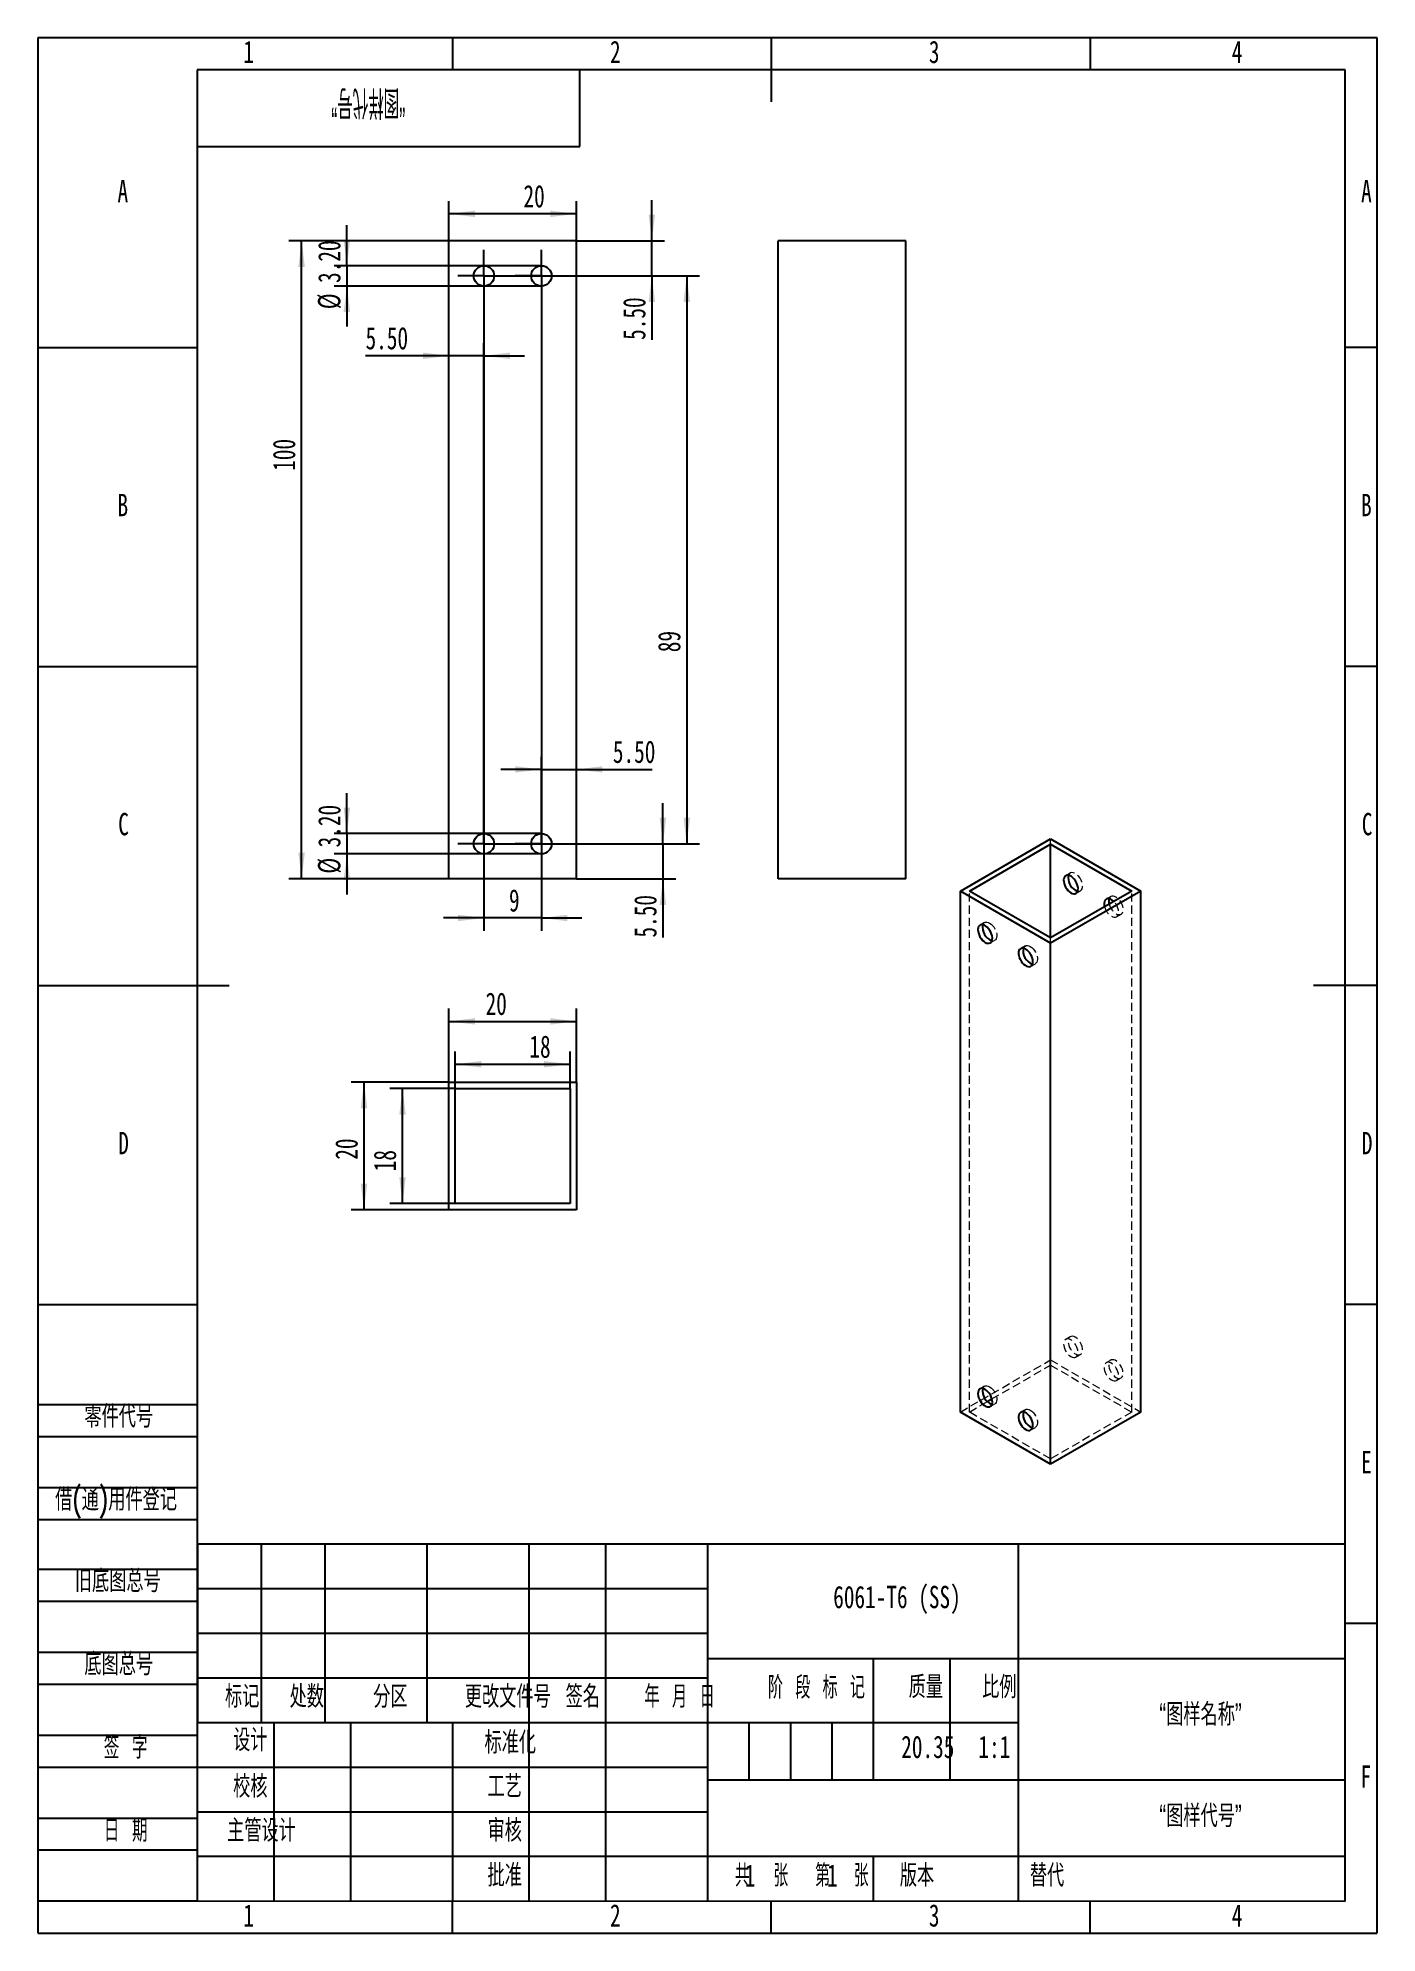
# Model space of a CAD drawing. Header units: millimetres. Extents: x 0 to 210, y 0 to 297.
import ezdxf

# ---------------------------------------------------------------- set-up
doc = ezdxf.new("R2010")
doc.units = ezdxf.units.MM
doc.linetypes.add('HIDDEN', pattern=[1.905, 1.27, -0.635])
doc.layers.add('图框', color=7, linetype='Continuous')
doc.layers.add('尺寸', color=7, linetype='Continuous')
doc.styles.add('SLDTEXTSTYLE0', font='TXT', dxfattribs={"width": 0.7, "bigfont": 'bigfont'})
doc.styles.add('SLDTEXTSTYLE1', font='TXT', dxfattribs={"width": 0.62, "bigfont": 'bigfont'})
doc.styles.add('SLDTEXTSTYLE2', font='TXT', dxfattribs={"width": 0.614286, "bigfont": 'bigfont'})
doc.styles.add('SLDTEXTSTYLE3', font='TXT', dxfattribs={"width": 0.6, "bigfont": 'bigfont'})
doc.styles.add('SLDTEXTSTYLE4', font='TXT', dxfattribs={"width": 0.633333, "bigfont": 'bigfont'})
doc.styles.add('SLDTEXTSTYLE5', font='TXT', dxfattribs={"width": 0.7})
doc.styles.add('SLDTEXTSTYLE6', font='TXT', dxfattribs={"width": 0.49, "bigfont": 'bigfont'})
doc.dimstyles.new('SLDDIMSTYLE0', dxfattribs={"dimtxt": 3.5, "dimasz": 4.08, "dimexe": 0, "dimexo": 0.0625, "dimgap": 0.875, "dimtad": 2, "dimrnd": 1e-09, "dimzin": 12, "dimdsep": 46, "dimtxsty": 'SLDTEXTSTYLE5', "dimsah": 1, "dimcen": 0.09, "dimadec": 0, "dimazin": 3, "dimtfac": 1, "dimtofl": 0, "dimtmove": 0, "dimatfit": 3, "dimfxl": 1, "dimfrac": 2, "dimtolj": 1, "dimtzin": 12, "dimarcsym": 0})
doc.dimstyles.new('SLDDIMSTYLE1', dxfattribs={"dimtxt": 3.5, "dimasz": 4.08, "dimexe": 0, "dimexo": 0.0625, "dimgap": 0.875, "dimtad": 2, "dimrnd": 1e-09, "dimzin": 12, "dimdsep": 46, "dimtxsty": 'SLDTEXTSTYLE5', "dimsah": 1, "dimcen": 0.09, "dimadec": 0, "dimazin": 3, "dimtfac": 1, "dimtmove": 0, "dimatfit": 0, "dimfxl": 1, "dimfrac": 2, "dimtolj": 1, "dimtzin": 12, "dimarcsym": 0})
doc.dimstyles.new('SLDDIMSTYLE2', dxfattribs={"dimtxt": 3.5, "dimasz": 4.08, "dimexe": 0, "dimexo": 0.0625, "dimgap": 0.875, "dimtad": 2, "dimrnd": 1e-09, "dimzin": 4, "dimdsep": 46, "dimtxsty": 'SLDTEXTSTYLE5', "dimsah": 1, "dimcen": 0.09, "dimadec": 0, "dimazin": 1, "dimtfac": 1, "dimtmove": 0, "dimatfit": 0, "dimfxl": 1, "dimfrac": 2, "dimtolj": 1, "dimtzin": 12, "dimarcsym": 0})

# ---------------------------------------------------------------- blocks, each defined once
blk = doc.blocks.new('_D')
at = {"layer": '尺寸'}
for p, q in [((64.45, 265.2), (39.35, 265.2)), ((41.35, 165.2), (41.35, 265.2)), ((64.45, 165.2), (39.35, 165.2))]:
    blk.add_line(p, q, dxfattribs=at)
for points in [[(41.35, 265.2), (40.85, 261.12), (41.86, 261.12)], [(41.35, 165.2), (41.86, 169.28), (40.85, 169.28)]]:
    blk.add_solid(points, dxfattribs=at)
at = {"layer": '尺寸', "insert": (36.84, 229.15), "char_height": 3.5, "attachment_point": 1, "rotation": 90, "style": 'SLDTEXTSTYLE5'}
blk.add_mtext('100', dxfattribs=at)
blk = doc.blocks.new('_D_1')
at = {"layer": '尺寸'}
for p, q in [((64.45, 265.2), (64.45, 271.43)), ((84.45, 265.2), (84.45, 271.43)), ((84.45, 269.43), (64.45, 269.43))]:
    blk.add_line(p, q, dxfattribs=at)
for points in [[(64.45, 269.43), (68.53, 268.92), (68.53, 269.93)], [(84.45, 269.43), (80.37, 269.93), (80.37, 268.92)]]:
    blk.add_solid(points, dxfattribs=at)
at = {"layer": '尺寸', "insert": (76.14, 273.94), "char_height": 3.5, "attachment_point": 1, "style": 'SLDTEXTSTYLE5'}
blk.add_mtext('20', dxfattribs=at)
blk = doc.blocks.new('_D_2')
at = {"layer": '尺寸'}
for p, q in [((74.05, 259.7), (103.75, 259.7)), ((101.75, 259.7), (101.75, 170.7)), ((74.05, 170.7), (103.75, 170.7))]:
    blk.add_line(p, q, dxfattribs=at)
for points in [[(101.75, 259.7), (101.24, 255.62), (102.26, 255.62)], [(101.75, 170.7), (102.26, 174.78), (101.24, 174.78)]]:
    blk.add_solid(points, dxfattribs=at)
at = {"layer": '尺寸', "insert": (97.24, 200.72), "char_height": 3.5, "attachment_point": 1, "rotation": 90, "style": 'SLDTEXTSTYLE5'}
blk.add_mtext('89', dxfattribs=at)
blk = doc.blocks.new('_D_3')
at = {"layer": '尺寸'}
for p, q in [((69.95, 255.6), (69.95, 157.07)), ((78.95, 255.6), (78.95, 157.07)), ((69.95, 159.07), (63.6, 159.07)), ((78.95, 159.07), (69.95, 159.07)), ((78.95, 159.07), (85.3, 159.07))]:
    blk.add_line(p, q, dxfattribs=at)
for points in [[(69.95, 159.07), (65.87, 159.57), (65.87, 158.56)], [(78.95, 159.07), (83.03, 158.56), (83.03, 159.57)]]:
    blk.add_solid(points, dxfattribs=at)
at = {"layer": '尺寸', "insert": (73.87, 163.58), "char_height": 3.5, "attachment_point": 1, "style": 'SLDTEXTSTYLE5'}
blk.add_mtext('9', dxfattribs=at)
blk = doc.blocks.new('_D_4')
at = {"layer": '尺寸'}
for p, q in [((48.45, 261.3), (48.45, 267.65)), ((78.95, 261.3), (46.45, 261.3)), ((48.45, 261.3), (48.45, 258.1)), ((78.95, 258.1), (46.45, 258.1)), ((48.45, 258.1), (48.45, 251.75))]:
    blk.add_line(p, q, dxfattribs=at)
for points in [[(48.45, 261.3), (48.96, 265.38), (47.94, 265.38)], [(48.45, 258.1), (47.94, 254.02), (48.96, 254.02)]]:
    blk.add_solid(points, dxfattribs=at)
at = {"layer": '尺寸', "char_height": 3.5, "attachment_point": 1, "rotation": 90, "style": 'SLDTEXTSTYLE5'}
for s, insert in [('3.20', (43.94, 258.59)), ('%%c', (43.92, 254.48))]:
    blk.add_mtext(s, dxfattribs=dict(at, insert=insert))
blk = doc.blocks.new('_D_5')
at = {"layer": '尺寸'}
for p, q in [((48.45, 172.3), (48.45, 178.65)), ((78.95, 172.3), (46.45, 172.3)), ((48.45, 172.3), (48.45, 169.1)), ((78.95, 169.1), (46.45, 169.1)), ((48.45, 169.1), (48.45, 162.75))]:
    blk.add_line(p, q, dxfattribs=at)
for points in [[(48.45, 172.3), (48.96, 176.38), (47.94, 176.38)], [(48.45, 169.1), (47.94, 165.02), (48.96, 165.02)]]:
    blk.add_solid(points, dxfattribs=at)
at = {"layer": '尺寸', "char_height": 3.5, "attachment_point": 1, "rotation": 90, "style": 'SLDTEXTSTYLE5'}
for s, insert in [('3.20', (43.94, 170.13)), ('%%c', (43.92, 166.02))]:
    blk.add_mtext(s, dxfattribs=dict(at, insert=insert))
blk = doc.blocks.new('_D_6')
at = {"layer": '尺寸'}
for p, q in [((78.95, 174.8), (78.95, 184.35)), ((78.95, 182.35), (72.6, 182.35)), ((78.95, 182.35), (84.45, 182.35)), ((84.45, 182.35), (96.3, 182.35))]:
    blk.add_line(p, q, dxfattribs=at)
for points in [[(78.95, 182.35), (74.87, 182.86), (74.87, 181.85)], [(84.45, 182.35), (88.53, 181.85), (88.53, 182.86)]]:
    blk.add_solid(points, dxfattribs=at)
at = {"layer": '尺寸', "insert": (90.16, 186.87), "char_height": 3.5, "attachment_point": 1, "style": 'SLDTEXTSTYLE5'}
blk.add_mtext('5.50', dxfattribs=at)
blk = doc.blocks.new('_D_7')
at = {"layer": '尺寸'}
for p, q in [((64.45, 247.18), (51.38, 247.18)), ((69.95, 247.18), (64.45, 247.18)), ((69.95, 174.8), (69.95, 249.18)), ((69.95, 247.18), (76.3, 247.18))]:
    blk.add_line(p, q, dxfattribs=at)
for points in [[(64.45, 247.18), (60.37, 247.69), (60.37, 246.67)], [(69.95, 247.18), (74.03, 246.67), (74.03, 247.69)]]:
    blk.add_solid(points, dxfattribs=at)
at = {"layer": '尺寸', "insert": (51.38, 251.69), "char_height": 3.5, "attachment_point": 1, "style": 'SLDTEXTSTYLE5'}
blk.add_mtext('5.50', dxfattribs=at)
blk = doc.blocks.new('_D_8')
at = {"layer": '尺寸'}
for p, q in [((98.01, 170.7), (98.01, 177.05)), ((83.05, 170.7), (100.01, 170.7)), ((98.01, 170.7), (98.01, 165.2)), ((84.45, 165.2), (100.01, 165.2)), ((98.01, 165.2), (98.01, 156))]:
    blk.add_line(p, q, dxfattribs=at)
for points in [[(98.01, 170.7), (98.52, 174.78), (97.5, 174.78)], [(98.01, 165.2), (97.5, 161.12), (98.52, 161.12)]]:
    blk.add_solid(points, dxfattribs=at)
at = {"layer": '尺寸', "insert": (93.5, 156), "char_height": 3.5, "attachment_point": 1, "rotation": 90, "style": 'SLDTEXTSTYLE5'}
blk.add_mtext('5.50', dxfattribs=at)
blk = doc.blocks.new('_D_9')
at = {"layer": '尺寸'}
for p, q in [((96.27, 265.2), (96.27, 271.55)), ((84.45, 265.2), (98.27, 265.2)), ((96.27, 259.7), (96.27, 265.2)), ((83.05, 259.7), (98.27, 259.7)), ((96.27, 259.7), (96.27, 249.67))]:
    blk.add_line(p, q, dxfattribs=at)
for points in [[(96.27, 265.2), (96.78, 269.28), (95.76, 269.28)], [(96.27, 259.7), (95.76, 255.62), (96.78, 255.62)]]:
    blk.add_solid(points, dxfattribs=at)
at = {"layer": '尺寸', "insert": (91.76, 249.67), "char_height": 3.5, "attachment_point": 1, "rotation": 90, "style": 'SLDTEXTSTYLE5'}
blk.add_mtext('5.50', dxfattribs=at)
blk = doc.blocks.new('SW_CENTERMARKSYMBOL_0')
at = {"layer": '尺寸', "color": 0}
for p, q in [((0, 2.5), (0, 4.1)), ((-2.5, 0), (-4.1, 0)), ((0, 0), (-2.5, 0)), ((0, 0), (0, 2.5)), ((0, 0), (0, -2.5)), ((0, 0), (2.5, 0)), ((2.5, 0), (4.1, 0)), ((0, -2.5), (0, -4.1))]:
    blk.add_line(p, q, dxfattribs=at)
blk = doc.blocks.new('SW_CENTERMARKSYMBOL_1')
at = {"layer": '尺寸', "color": 0}
for p, q in [((0, 2.5), (0, 4.1)), ((-2.5, 0), (-4.1, 0)), ((0, 0), (-2.5, 0)), ((0, 0), (0, 2.5)), ((0, 0), (0, -2.5)), ((0, 0), (2.5, 0)), ((2.5, 0), (4.1, 0)), ((0, -2.5), (0, -4.1))]:
    blk.add_line(p, q, dxfattribs=at)
blk = doc.blocks.new('SW_CENTERMARKSYMBOL_2')
at = {"layer": '尺寸', "color": 0}
for p, q in [((0, 2.5), (0, 4.1)), ((-2.5, 0), (-4.1, 0)), ((0, 0), (-2.5, 0)), ((0, 0), (0, 2.5)), ((0, 0), (0, -2.5)), ((0, 0), (2.5, 0)), ((2.5, 0), (4.1, 0)), ((0, -2.5), (0, -4.1))]:
    blk.add_line(p, q, dxfattribs=at)
blk = doc.blocks.new('SW_CENTERMARKSYMBOL_3')
at = {"layer": '尺寸', "color": 0}
for p, q in [((0, 2.5), (0, 4.1)), ((-2.5, 0), (-4.1, 0)), ((0, 0), (-2.5, 0)), ((0, 0), (0, 2.5)), ((0, 0), (0, -2.5)), ((0, 0), (2.5, 0)), ((2.5, 0), (4.1, 0)), ((0, -2.5), (0, -4.1))]:
    blk.add_line(p, q, dxfattribs=at)
blk = doc.blocks.new('_D_10')
at = {"layer": '尺寸'}
for p, q in [((64.45, 133.33), (49.14, 133.33)), ((51.14, 113.33), (51.14, 133.33)), ((64.45, 113.33), (49.14, 113.33))]:
    blk.add_line(p, q, dxfattribs=at)
for points in [[(51.14, 133.33), (50.63, 129.25), (51.65, 129.25)], [(51.14, 113.33), (51.65, 117.41), (50.63, 117.41)]]:
    blk.add_solid(points, dxfattribs=at)
at = {"layer": '尺寸', "insert": (46.63, 121.18), "char_height": 3.5, "attachment_point": 1, "rotation": 90, "style": 'SLDTEXTSTYLE5'}
blk.add_mtext('20', dxfattribs=at)
blk = doc.blocks.new('_D_11')
at = {"layer": '尺寸'}
for p, q in [((65.45, 132.33), (55.18, 132.33)), ((57.18, 114.33), (57.18, 132.33)), ((65.45, 114.33), (55.18, 114.33))]:
    blk.add_line(p, q, dxfattribs=at)
for points in [[(57.18, 132.33), (56.67, 128.25), (57.68, 128.25)], [(57.18, 114.33), (57.68, 118.41), (56.67, 118.41)]]:
    blk.add_solid(points, dxfattribs=at)
at = {"layer": '尺寸', "insert": (52.66, 119.37), "char_height": 3.5, "attachment_point": 1, "rotation": 90, "style": 'SLDTEXTSTYLE5'}
blk.add_mtext('18', dxfattribs=at)
blk = doc.blocks.new('_D_12')
at = {"layer": '尺寸'}
for p, q in [((65.45, 132.33), (65.45, 138.15)), ((83.45, 132.33), (83.45, 138.15)), ((65.45, 136.15), (83.45, 136.15))]:
    blk.add_line(p, q, dxfattribs=at)
for points in [[(65.45, 136.15), (69.53, 135.64), (69.53, 136.66)], [(83.45, 136.15), (79.37, 136.66), (79.37, 135.64)]]:
    blk.add_solid(points, dxfattribs=at)
at = {"layer": '尺寸', "insert": (77.07, 140.66), "char_height": 3.5, "attachment_point": 1, "style": 'SLDTEXTSTYLE5'}
blk.add_mtext('18', dxfattribs=at)
blk = doc.blocks.new('_D_13')
at = {"layer": '尺寸'}
for p, q in [((64.45, 133.33), (64.45, 144.86)), ((64.45, 142.86), (84.45, 142.86)), ((84.45, 133.33), (84.45, 144.86))]:
    blk.add_line(p, q, dxfattribs=at)
for points in [[(64.45, 142.86), (68.53, 142.36), (68.53, 143.37)], [(84.45, 142.86), (80.37, 143.37), (80.37, 142.36)]]:
    blk.add_solid(points, dxfattribs=at)
at = {"layer": '尺寸', "insert": (70.2, 147.38), "char_height": 3.5, "attachment_point": 1, "style": 'SLDTEXTSTYLE5'}
blk.add_mtext('20', dxfattribs=at)

msp = doc.modelspace()

# ---------------------------------------------------------------- linework, layer by layer
at = {"color": 7, "linetype": 'Continuous', "lineweight": 25}
for p, q in [((64.448, 165.198), (64.448, 265.198)), ((84.448, 265.198), (64.448, 265.198)), ((84.448, 165.198), (84.448, 265.198)), ((116.085, 165.198), (116.085, 265.198)), ((136.085, 265.198), (116.085, 265.198)), ((136.085, 165.198), (136.085, 265.198)), ((144.647, 163.293), (158.789, 171.457)), ((146.061, 163.293), (158.789, 170.641)), ((158.789, 171.457), (172.931, 163.293)), ((158.789, 170.641), (171.517, 163.293)), ((158.789, 155.945), (158.789, 170.641)), ((84.448, 165.198), (64.448, 165.198)), ((136.085, 165.198), (116.085, 165.198)), ((158.789, 155.129), (144.647, 163.293)), ((144.647, 81.639), (144.647, 163.293)), ((158.789, 155.945), (146.061, 163.293)), ((172.931, 163.293), (158.789, 155.129)), ((171.517, 163.293), (158.789, 155.945)), ((172.931, 81.639), (172.931, 163.293)), ((158.789, 73.475), (158.789, 155.129)), ((64.448, 133.327), (84.448, 133.327)), ((64.448, 113.327), (64.448, 133.327)), ((65.448, 132.327), (83.448, 132.327)), ((65.448, 114.327), (65.448, 132.327)), ((83.448, 132.327), (83.448, 114.327)), ((84.448, 133.327), (84.448, 113.327)), ((84.448, 113.327), (64.448, 113.327)), ((83.448, 114.327), (65.448, 114.327)), ((148.879, 83.266), (149.607, 83.686)), ((158.789, 73.475), (144.647, 81.639)), ((172.931, 81.639), (158.789, 73.475))]:
    msp.add_line(p, q, dxfattribs=at)
at = {"color": 7, "linetype": 'HIDDEN', "lineweight": 18}
for p, q in [((158.789, 170.641), (158.789, 171.457)), ((161.878, 166.107), (161.171, 165.699)), ((146.061, 81.639), (146.061, 163.293)), ((162.771, 162.927), (163.478, 163.335)), ((168.242, 162.433), (167.535, 162.025)), ((171.517, 81.639), (171.517, 163.293)), ((148.443, 158.351), (147.736, 157.943)), ((169.135, 159.253), (169.842, 159.662)), ((149.336, 155.171), (150.043, 155.58)), ((154.807, 154.677), (154.1, 154.269)), ((158.789, 155.129), (158.789, 155.945)), ((155.7, 151.498), (156.407, 151.906)), ((161.878, 93.435), (161.171, 93.026)), ((144.647, 81.639), (158.789, 89.803)), ((158.789, 89.803), (172.931, 81.639)), ((162.771, 90.255), (163.478, 90.663)), ((168.242, 89.761), (167.535, 89.353)), ((149.607, 83.686), (158.789, 88.987)), ((158.789, 88.987), (171.517, 81.639)), ((169.135, 86.581), (169.842, 86.989)), ((146.061, 81.639), (148.879, 83.266)), ((148.443, 85.679), (147.736, 85.271)), ((158.789, 74.291), (146.061, 81.639)), ((149.336, 82.499), (150.043, 82.907)), ((154.807, 82.005), (154.1, 81.597)), ((171.517, 81.639), (158.789, 74.291)), ((155.7, 78.825), (156.407, 79.234))]:
    msp.add_line(p, q, dxfattribs=at)
at = {"color": 7, "linetype": 'Continuous', "lineweight": 25, "flags": 128}
for points in [[(161.971, 163.006), (162.199, 162.902), (162.417, 162.855), (162.617, 162.868), (162.791, 162.939), (162.931, 163.068), (163.032, 163.247), (163.089, 163.469), (163.101, 163.727), (163.066, 164.008), (162.987, 164.302), (162.866, 164.596), (162.708, 164.879), (162.52, 165.138), (162.31, 165.364), (162.086, 165.547), (161.857, 165.679), (161.632, 165.755), (161.422, 165.772), (161.234, 165.73), (161.076, 165.629), (160.955, 165.475), (160.876, 165.273), (160.841, 165.031), (160.853, 164.761), (160.91, 164.472), (161.011, 164.176), (161.151, 163.886), (161.325, 163.614), (161.525, 163.37), (161.743, 163.165), (161.971, 163.006)], [(162.678, 163.415), (162.906, 163.31), (163.042, 163.274)], [(168.699, 161.666), (168.674, 161.69), (168.449, 161.873), (168.221, 162.005), (167.996, 162.081), (167.786, 162.098), (167.598, 162.056), (167.44, 161.955), (167.319, 161.801), (167.24, 161.599), (167.205, 161.358), (167.217, 161.087), (167.264, 160.838)], [(148.536, 155.251), (148.764, 155.146), (148.982, 155.099), (149.182, 155.112), (149.356, 155.184), (149.496, 155.312), (149.597, 155.491), (149.654, 155.714), (149.666, 155.971), (149.631, 156.252), (149.552, 156.546), (149.431, 156.84), (149.273, 157.123), (149.085, 157.382), (148.875, 157.608), (148.65, 157.791), (148.422, 157.923), (148.197, 157.999), (147.987, 158.016), (147.799, 157.974), (147.641, 157.873), (147.52, 157.719), (147.441, 157.517), (147.406, 157.275), (147.418, 157.005), (147.475, 156.716), (147.576, 156.42), (147.716, 156.13), (147.89, 155.858), (148.09, 155.614), (148.308, 155.409), (148.536, 155.251)], [(154.9, 154.19), (154.672, 154.294), (154.454, 154.341), (154.254, 154.329), (154.08, 154.257), (153.94, 154.129), (153.839, 153.949), (153.782, 153.727), (153.77, 153.469), (153.805, 153.188), (153.884, 152.894), (154.005, 152.6), (154.163, 152.317), (154.351, 152.058), (154.561, 151.832), (154.786, 151.65), (155.014, 151.517), (155.239, 151.441), (155.449, 151.424), (155.637, 151.466), (155.795, 151.567), (155.916, 151.721), (155.995, 151.923), (156.03, 152.165), (156.018, 152.435), (155.961, 152.724), (155.86, 153.02), (155.72, 153.31), (155.546, 153.582), (155.346, 153.826), (155.128, 154.031), (154.9, 154.19)], [(148.536, 85.191), (148.308, 85.296), (148.09, 85.343), (147.89, 85.33), (147.716, 85.258), (147.576, 85.13), (147.475, 84.951), (147.418, 84.728), (147.406, 84.471), (147.441, 84.19), (147.52, 83.896), (147.641, 83.602), (147.799, 83.319), (147.987, 83.06), (148.197, 82.834), (148.422, 82.651), (148.65, 82.519), (148.875, 82.443), (149.085, 82.426), (149.273, 82.468), (149.431, 82.569), (149.552, 82.723), (149.631, 82.925), (149.666, 83.166), (149.654, 83.437), (149.597, 83.726), (149.496, 84.022), (149.356, 84.312), (149.182, 84.584), (148.982, 84.828), (148.764, 85.033), (148.536, 85.191)], [(154.9, 78.905), (155.128, 78.8), (155.346, 78.753), (155.546, 78.766), (155.72, 78.838), (155.86, 78.966), (155.961, 79.145), (156.018, 79.368), (156.03, 79.625), (155.995, 79.906), (155.916, 80.2), (155.795, 80.494), (155.637, 80.777), (155.449, 81.036), (155.239, 81.262), (155.014, 81.445), (154.786, 81.577), (154.561, 81.653), (154.351, 81.67), (154.163, 81.628), (154.005, 81.527), (153.884, 81.373), (153.805, 81.171), (153.77, 80.93), (153.782, 80.659), (153.839, 80.37), (153.94, 80.074), (154.08, 79.784), (154.254, 79.512), (154.454, 79.268), (154.672, 79.063), (154.9, 78.905)]]:
    msp.add_lwpolyline(points, dxfattribs=at)
at = {"color": 7, "linetype": 'HIDDEN', "lineweight": 18, "flags": 128}
for points in [[(163.042, 163.274), (163.124, 163.263), (163.324, 163.276), (163.498, 163.348), (163.638, 163.476), (163.739, 163.655), (163.796, 163.878), (163.808, 164.135), (163.773, 164.416), (163.694, 164.71), (163.573, 165.004), (163.415, 165.287), (163.227, 165.546), (163.017, 165.772), (162.793, 165.955), (162.564, 166.087), (162.339, 166.163), (162.129, 166.18), (161.941, 166.138), (161.783, 166.037), (161.662, 165.883), (161.607, 165.76)], [(169.042, 162.354), (168.814, 162.458), (168.596, 162.505), (168.396, 162.493), (168.222, 162.421), (168.082, 162.293), (167.981, 162.113), (167.971, 162.086)], [(167.971, 161.246), (168.026, 161.058), (168.147, 160.764), (168.305, 160.481), (168.493, 160.222), (168.703, 159.996), (168.928, 159.814), (169.157, 159.681), (169.381, 159.605), (169.591, 159.588), (169.779, 159.631), (169.937, 159.731), (170.058, 159.886), (170.137, 160.088), (170.172, 160.329), (170.16, 160.6), (170.103, 160.889), (170.002, 161.184), (169.862, 161.474), (169.688, 161.746), (169.488, 161.99), (169.27, 162.196), (169.042, 162.354), (169.042, 162.354)], [(168.335, 159.333), (168.563, 159.228), (168.781, 159.181), (168.981, 159.194), (169.155, 159.266), (169.295, 159.394), (169.396, 159.573), (169.453, 159.796), (169.465, 160.053), (169.43, 160.334), (169.351, 160.628), (169.23, 160.922), (169.072, 161.205), (168.884, 161.464), (168.699, 161.666)], [(148.172, 158.004), (148.182, 158.031), (148.283, 158.211), (148.423, 158.339), (148.597, 158.411), (148.797, 158.423), (149.015, 158.376), (149.243, 158.272)], [(149.243, 158.272), (149.471, 158.113), (149.689, 157.908), (149.889, 157.664), (150.063, 157.392), (150.203, 157.102), (150.304, 156.807), (150.361, 156.517), (150.373, 156.247), (150.338, 156.005), (150.259, 155.804), (150.138, 155.649), (149.98, 155.549), (149.792, 155.506), (149.607, 155.518)], [(154.536, 154.33), (154.546, 154.358), (154.647, 154.537), (154.787, 154.665), (154.961, 154.737), (155.161, 154.75), (155.379, 154.703), (155.607, 154.598)], [(155.607, 154.598), (155.835, 154.44), (156.053, 154.234), (156.253, 153.991), (156.427, 153.718), (156.567, 153.428), (156.668, 153.133), (156.725, 152.844), (156.737, 152.573), (156.702, 152.332), (156.623, 152.13), (156.502, 151.975), (156.344, 151.875), (156.156, 151.832), (155.971, 151.844)], [(161.971, 90.334), (162.199, 90.23), (162.417, 90.183), (162.617, 90.195), (162.791, 90.267), (162.931, 90.395), (163.032, 90.575), (163.089, 90.797), (163.101, 91.055), (163.066, 91.336), (162.987, 91.63), (162.866, 91.924), (162.708, 92.207), (162.52, 92.466), (162.31, 92.692), (162.086, 92.874), (161.857, 93.007), (161.632, 93.083), (161.422, 93.1), (161.234, 93.058), (161.076, 92.957), (160.955, 92.803), (160.876, 92.601), (160.841, 92.359), (160.853, 92.089), (160.91, 91.8), (161.011, 91.504), (161.151, 91.214), (161.325, 90.942), (161.525, 90.698), (161.743, 90.493), (161.971, 90.334)], [(162.678, 93.355), (162.45, 93.46), (162.232, 93.507), (162.032, 93.494), (161.858, 93.422), (161.718, 93.294), (161.617, 93.115), (161.56, 92.892), (161.548, 92.635), (161.583, 92.354), (161.662, 92.06), (161.783, 91.766), (161.941, 91.483), (162.129, 91.224), (162.339, 90.998), (162.564, 90.815), (162.793, 90.683), (163.017, 90.607), (163.227, 90.59), (163.415, 90.632), (163.573, 90.733), (163.694, 90.887), (163.773, 91.089), (163.808, 91.331), (163.796, 91.601), (163.739, 91.89), (163.638, 92.186), (163.498, 92.476), (163.324, 92.748), (163.124, 92.992), (162.906, 93.197), (162.678, 93.355)], [(168.335, 86.66), (168.563, 86.556), (168.781, 86.509), (168.981, 86.522), (169.155, 86.593), (169.295, 86.722), (169.396, 86.901), (169.453, 87.124), (169.465, 87.381), (169.43, 87.662), (169.351, 87.956), (169.23, 88.25), (169.072, 88.533), (168.884, 88.792), (168.674, 89.018), (168.449, 89.201), (168.221, 89.333), (167.996, 89.409), (167.786, 89.426), (167.598, 89.384), (167.44, 89.283), (167.319, 89.129), (167.24, 88.927), (167.205, 88.685), (167.217, 88.415), (167.274, 88.126), (167.375, 87.83), (167.515, 87.54), (167.689, 87.268), (167.889, 87.024), (168.107, 86.819), (168.335, 86.66)], [(169.042, 87.069), (169.27, 86.964), (169.488, 86.917), (169.688, 86.93), (169.862, 87.002), (170.002, 87.13), (170.103, 87.309), (170.16, 87.532), (170.172, 87.789), (170.137, 88.07), (170.058, 88.364), (169.937, 88.658), (169.779, 88.941), (169.591, 89.2), (169.381, 89.426), (169.157, 89.609), (168.928, 89.741), (168.703, 89.817), (168.493, 89.834), (168.305, 89.792), (168.147, 89.691), (168.026, 89.537), (167.947, 89.335), (167.912, 89.094), (167.924, 88.823), (167.981, 88.534), (168.082, 88.238), (168.222, 87.948), (168.396, 87.676), (168.596, 87.432), (168.814, 87.227), (169.042, 87.069)], [(148.172, 85.332), (148.182, 85.359), (148.283, 85.538), (148.423, 85.667), (148.597, 85.739), (148.797, 85.751), (149.015, 85.704), (149.243, 85.6)], [(149.243, 85.6), (149.471, 85.441), (149.689, 85.236), (149.889, 84.992), (150.063, 84.72), (150.203, 84.43), (150.304, 84.134), (150.361, 83.845), (150.373, 83.575), (150.338, 83.333), (150.259, 83.131), (150.138, 82.977), (149.98, 82.876), (149.792, 82.834), (149.607, 82.846)], [(154.536, 81.658), (154.546, 81.685), (154.647, 81.865), (154.787, 81.993), (154.961, 82.065), (155.161, 82.077), (155.379, 82.03), (155.607, 81.926)], [(155.607, 81.926), (155.835, 81.768), (156.053, 81.562), (156.253, 81.318), (156.427, 81.046), (156.567, 80.756), (156.668, 80.461), (156.725, 80.172), (156.737, 79.901), (156.702, 79.66), (156.623, 79.458), (156.502, 79.303), (156.344, 79.203), (156.156, 79.16), (155.971, 79.172)]]:
    msp.add_lwpolyline(points, dxfattribs=at)
at = {"color": 7, "linetype": 'Continuous', "lineweight": 25}
for centre in [(69.948, 259.698), (78.948, 259.698), (69.948, 170.698), (78.948, 170.698)]:
    msp.add_circle(centre, 1.6, dxfattribs=at)
for centre, radius, start, end in [((163.79, 165.34), 2.223, 169.10208, 239.99025), ((169.437, 161.666), 1.525, 163.99046, 195.97962), ((150.299, 157.575), 2.17, 168.58544, 251.40919), ((156.663, 153.901), 2.17, 168.58544, 251.40919), ((150.299, 84.903), 2.17, 168.58544, 251.40919), ((156.663, 81.229), 2.17, 168.58544, 251.40919)]:
    msp.add_arc(centre, radius, start, end, dxfattribs=at)
at = {"color": 7, "linetype": 'HIDDEN', "lineweight": 18}
msp.add_arc((169.677, 161.422), 2.483, 193.60003, 237.28753, dxfattribs=at)
at = {"layer": '图框'}
for p, q in [((210, 297), (0, 297)), ((0, 297), (0, 0)), ((65, 297), (65, 292)), ((165, 297), (165, 292)), ((210, 0), (210, 297)), ((0, 248.5), (25, 248.5)), ((210, 248.5), (205, 248.5)), ((0, 198.5), (25, 198.5)), ((210, 198.5), (205, 198.5)), ((0, 98.5), (25, 98.5)), ((210, 98.5), (205, 98.5)), ((0, 82.791), (25, 82.791)), ((0, 77.791), (25, 77.791)), ((0, 69.791), (25, 69.791)), ((0, 64.791), (25, 64.791)), ((25.013, 61.022), (24.998, 5.022)), ((0, 57), (25, 57)), ((25, 54), (105, 54)), ((0, 52), (25, 52)), ((210, 48.5), (205, 48.5)), ((25, 47), (105, 47)), ((0, 44), (25, 44)), ((0, 39), (25, 39)), ((111.5, 33), (111.5, 24)), ((118, 33), (118, 24)), ((124.5, 33), (124.5, 24)), ((0, 31), (25, 31)), ((0, 26), (25, 26)), ((0, 18), (25, 18)), ((0, 13), (25, 13)), ((-0.002, 5.028), (24.998, 5.022)), ((65, -0.028), (65, 4.972)), ((153.69, 4.997), (153.69, 4.987)), ((165, -0.028), (165, 4.984)), ((0, -0.028), (210, -0.028))]:
    msp.add_line(p, q, dxfattribs=at)
at = {"layer": '图框', "lineweight": 25}
for p, q in [((115, 297), (115, 287)), ((205, 292), (25, 292)), ((25, 292), (25, 5)), ((85, 280), (85, 292)), ((205, 4.973), (205, 292)), ((25, 280), (85, 280)), ((0, 148.5), (30, 148.5)), ((210, 148.5), (200, 148.5)), ((25, 61), (205, 61)), ((35, 61), (35, 33)), ((45, 61), (45, 33)), ((61, 61), (61, 33)), ((77, 61), (77, 5)), ((89, 61), (89, 5)), ((105, 61), (105, 5)), ((153.69, 60.987), (153.69, 4.997)), ((105, 43), (205, 43)), ((131, 43), (131, 24)), ((143, 43), (143, 24)), ((25, 40), (105, 40)), ((25, 33), (105, 33)), ((37, 33), (37, 5)), ((49, 33), (49, 5)), ((65, 32.972), (65, 4.972)), ((105.013, 32.987), (153.69, 32.987)), ((25, 26), (105, 26)), ((105, 24), (205, 24)), ((25, 19), (105, 19)), ((25, 12.022), (105, 12.022)), ((105, 12.022), (205, 12.049)), ((131, 12.029), (131, 4.993)), ((24.998, 5.022), (205, 4.973)), ((114.999, -0.028), (114.999, 4.997))]:
    msp.add_line(p, q, dxfattribs=at)

# ---------------------------------------------------------------- block references
at = {"layer": '尺寸'}
for name, p in [('SW_CENTERMARKSYMBOL_2', (69.948, 259.698)), ('SW_CENTERMARKSYMBOL_3', (78.948, 259.698)), ('SW_CENTERMARKSYMBOL_1', (69.948, 170.698)), ('SW_CENTERMARKSYMBOL_0', (78.948, 170.698))]:
    msp.add_blockref(name, p, dxfattribs=at)

# ---------------------------------------------------------------- texts
at = {"layer": '图框', "insert": (51.799, 284.608), "char_height": 4.5, "attachment_point": 2, "rotation": 180, "style": 'SLDTEXTSTYLE6'}
msp.add_mtext('“图样代号”', dxfattribs=at)
at = {"layer": '图框', "char_height": 3.5}
for s, insert, attachment_point, style in [('A', (13.32, 274.748), 2, 'SLDTEXTSTYLE5'), ('A', (208.32, 274.748), 2, 'SLDTEXTSTYLE5'), ('B', (13.32, 225.533), 2, 'SLDTEXTSTYLE5'), ('B', (208.32, 225.533), 2, 'SLDTEXTSTYLE5'), ('C', (13.427, 175.533), 2, 'SLDTEXTSTYLE5'), ('C', (208.427, 175.533), 2, 'SLDTEXTSTYLE5'), ('D', (13.43, 125.533), 2, 'SLDTEXTSTYLE5'), ('D', (208.43, 125.533), 2, 'SLDTEXTSTYLE5'), ('零件代号', (7.292, 82.703), 1, 'SLDTEXTSTYLE0'), ('E', (208.318, 75.533), 2, 'SLDTEXTSTYLE5'), ('借(通)用件登记', (2.705, 69.678), 1, 'SLDTEXTSTYLE0'), ('旧底图总号', (5.792, 56.905), 1, 'SLDTEXTSTYLE0'), ('底图总号', (7.292, 43.885), 1, 'SLDTEXTSTYLE0'), ('标记', (32.04, 38.789), 2, 'SLDTEXTSTYLE0'), ('处数', (42.161, 38.789), 2, 'SLDTEXTSTYLE0'), ('分区', (55.27, 38.789), 2, 'SLDTEXTSTYLE0'), ('更改文件号', (73.68, 38.789), 2, 'SLDTEXTSTYLE0'), ('签名', (85.441, 38.789), 2, 'SLDTEXTSTYLE0'), ('年 月 日', (100.617, 38.789), 2, 'SLDTEXTSTYLE1'), ('阶 段 标 记', (122.083, 40.216), 2, 'SLDTEXTSTYLE2'), ('质量', (139.227, 40.286), 2, 'SLDTEXTSTYLE0'), ('比例', (150.759, 40.286), 2, 'SLDTEXTSTYLE0'), ('签 字', (13.767, 30.807), 2, 'SLDTEXTSTYLE4'), ('设计', (33.311, 31.973), 2, 'SLDTEXTSTYLE0'), ('标准化', (74.074, 31.592), 2, 'SLDTEXTSTYLE0'), ('20.35', (139.543, 30.908), 2, 'SLDTEXTSTYLE5'), ('1:1', (149.986, 30.908), 2, 'SLDTEXTSTYLE5'), ('校核', (33.311, 24.702), 2, 'SLDTEXTSTYLE0'), ('工艺', (73.197, 24.702), 2, 'SLDTEXTSTYLE0'), ('F', (208.224, 26.248), 2, 'SLDTEXTSTYLE5'), ('日 期', (13.767, 17.787), 2, 'SLDTEXTSTYLE4'), ('主管设计', (35.061, 17.788), 2, 'SLDTEXTSTYLE0'), ('审核', (73.197, 17.797), 2, 'SLDTEXTSTYLE0'), ('批准', (73.199, 10.778), 2, 'SLDTEXTSTYLE0'), ('共  张', (113.471, 10.748), 2, 'SLDTEXTSTYLE3'), ('1', (110.849, 10.748), 1, 'SLDTEXTSTYLE5'), ('第  张', (126.079, 10.748), 2, 'SLDTEXTSTYLE3'), ('1', (123.724, 10.748), 1, 'SLDTEXTSTYLE5'), ('版本', (137.852, 10.748), 2, 'SLDTEXTSTYLE0'), ('替代', (155.549, 10.748), 1, 'SLDTEXTSTYLE0'), ('1', (33.044, 4.498), 2, 'SLDTEXTSTYLE5'), ('2', (90.544, 4.498), 2, 'SLDTEXTSTYLE5'), ('3', (140.544, 4.498), 2, 'SLDTEXTSTYLE5'), ('4', (188.044, 4.498), 2, 'SLDTEXTSTYLE5')]:
    msp.add_mtext(s, dxfattribs=dict(at, insert=insert, attachment_point=attachment_point, style=style))
at = {"layer": '尺寸', "char_height": 3.5, "attachment_point": 2}
for s, insert, style in [('1', (33.044, 296.56), 'SLDTEXTSTYLE5'), ('2', (90.544, 296.56), 'SLDTEXTSTYLE5'), ('3', (140.544, 296.56), 'SLDTEXTSTYLE5'), ('4', (188.044, 296.56), 'SLDTEXTSTYLE5'), ('6061-T6 (SS)', (134.712, 54.399), 'SLDTEXTSTYLE5'), ('“图样名称”', (182.314, 35.993), 'SLDTEXTSTYLE0'), ('“图样代号”', (182.316, 20.084), 'SLDTEXTSTYLE0')]:
    msp.add_mtext(s, dxfattribs=dict(at, insert=insert, style=style))

# ---------------------------------------------------------------- dimensions: what is measured, and where the dimension line sits
at = {"layer": '尺寸'}
for base, p1, p2, dimstyle, picture, middle in [((64.448, 269.426), (84.448, 265.198), (64.448, 265.198), 'SLDDIMSTYLE0', '_D_1', (77.677, 269.426)), ((64.448, 247.18), (69.948, 174.798), (64.448, 265.198), 'SLDDIMSTYLE2', '_D_7', (54.448, 247.18)), ((69.948, 159.066), (78.948, 255.598), (69.948, 255.598), 'SLDDIMSTYLE1', '_D_3', (74.635, 159.066)), ((84.448, 182.354), (78.948, 174.798), (84.448, 165.198), 'SLDDIMSTYLE2', '_D_6', (93.231, 182.354)), ((84.448, 142.864), (64.448, 133.327), (84.448, 133.327), 'SLDDIMSTYLE0', '_D_13', (71.739, 142.864)), ((83.448, 136.148), (65.448, 132.327), (83.448, 132.327), 'SLDDIMSTYLE1', '_D_12', (78.606, 136.148))]:
    dim = msp.add_linear_dim(base=base, p1=p1, p2=p2, dimstyle=dimstyle, dxfattribs=at)
    dim.commit()
    dim.dimension.update_dxf_attribs({"geometry": picture, "text_midpoint": middle, "dimtype": 160})
for base, p1, p2, dimstyle, picture, middle in [((96.273, 265.198), (83.048, 259.698), (84.448, 265.198), 'SLDDIMSTYLE2', '_D_9', (96.273, 252.742)), ((41.353, 265.198), (64.448, 165.198), (64.448, 265.198), 'SLDDIMSTYLE0', '_D', (41.353, 231.452)), ((101.747, 170.698), (74.048, 259.698), (74.048, 170.698), 'SLDDIMSTYLE0', '_D_2', (101.747, 202.254)), ((98.011, 165.198), (83.048, 170.698), (84.448, 165.198), 'SLDDIMSTYLE2', '_D_8', (98.011, 159.066)), ((51.139, 133.327), (64.448, 113.327), (64.448, 133.327), 'SLDDIMSTYLE0', '_D_10', (51.139, 122.717)), ((57.176, 132.327), (65.448, 114.327), (65.448, 132.327), 'SLDDIMSTYLE1', '_D_11', (57.176, 120.906))]:
    dim = msp.add_linear_dim(base=base, p1=p1, p2=p2, angle=90, dimstyle=dimstyle, dxfattribs=at)
    dim.commit()
    dim.dimension.update_dxf_attribs({"geometry": picture, "text_midpoint": middle, "dimtype": 160})
for base, p1, p2, picture, middle in [((48.448, 258.098), (78.948, 261.298), (78.948, 258.098), '_D_4', (48.448, 259.607)), ((48.448, 169.098), (78.948, 172.298), (78.948, 169.098), '_D_5', (48.448, 171.145))]:
    dim = msp.add_linear_dim(base=base, p1=p1, p2=p2, angle=90, text='%%c<>', dimstyle='SLDDIMSTYLE2', dxfattribs=at)
    dim.commit()
    dim.dimension.update_dxf_attribs({"geometry": picture, "text_midpoint": middle, "dimtype": 160})

doc.saveas('drawing.dxf')
